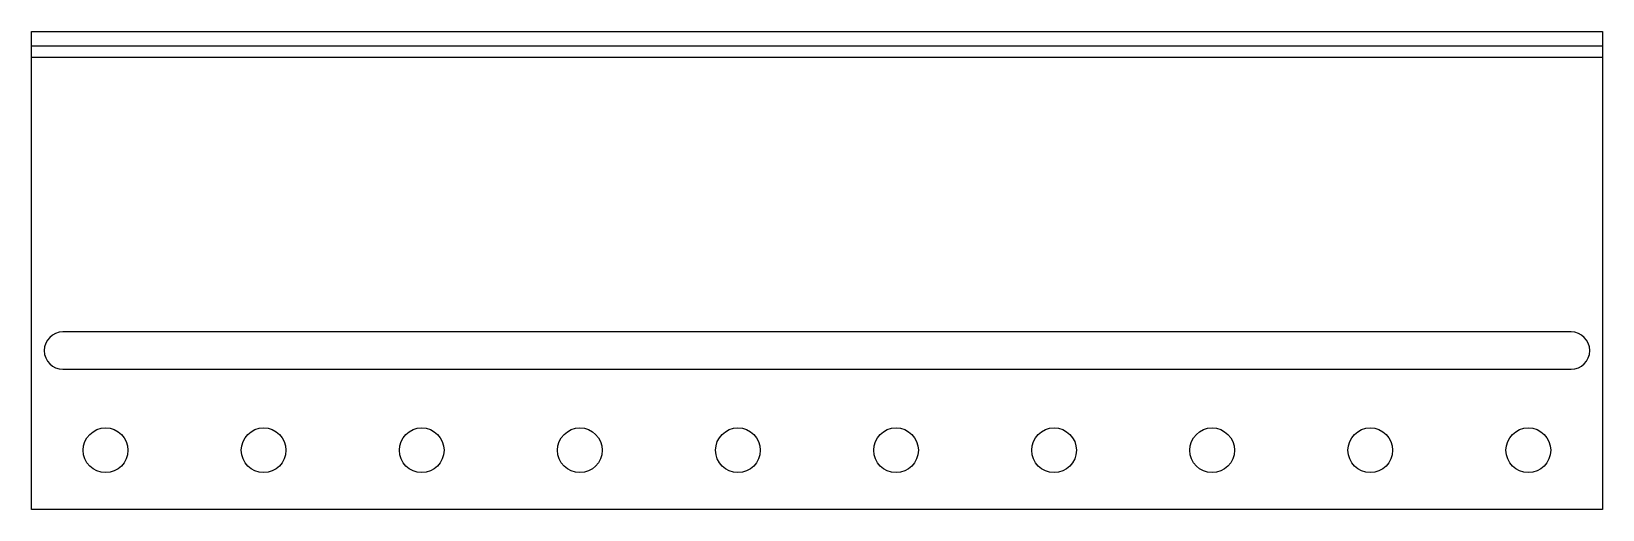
# Model space of a CAD drawing. Header units: inches. Extents: x -13.2 to 13.2, y -4 to 4.
import ezdxf

# ---------------------------------------------------------------- set-up
doc = ezdxf.new("R2010")
doc.units = ezdxf.units.IN
doc.header["$MEASUREMENT"] = 0

msp = doc.modelspace()

# ---------------------------------------------------------------- linework, layer by layer
at = {"color": 7, "linetype": 'Continuous', "lineweight": 25}
for p, q in [((-13.25, 4.029), (13.25, 4.029)), ((-13.25, -4.029), (-13.25, 4.029)), ((13.25, 4.029), (13.25, -4.029)), ((13.25, 3.781), (-13.25, 3.781)), ((-13.25, 3.596), (13.25, 3.596)), ((12.719, -1.035), (-12.719, -1.035)), ((-12.719, -1.665), (12.719, -1.665)), ((13.25, -4.029), (-13.25, -4.029))]:
    msp.add_line(p, q, dxfattribs=at)
for centre in [(-12, -3.029), (-9.334, -3.029), (-6.667, -3.029), (-4, -3.029), (-1.334, -3.029), (1.333, -3.029), (3.999, -3.029), (6.665, -3.029), (9.332, -3.029), (11.998, -3.029)]:
    msp.add_circle(centre, 0.377, dxfattribs=at)
for centre, start, end in [((-12.719, -1.35), 90, 270), ((12.719, -1.35), 270, 90)]:
    msp.add_arc(centre, 0.315, start, end, dxfattribs=at)

doc.saveas('drawing.dxf')
